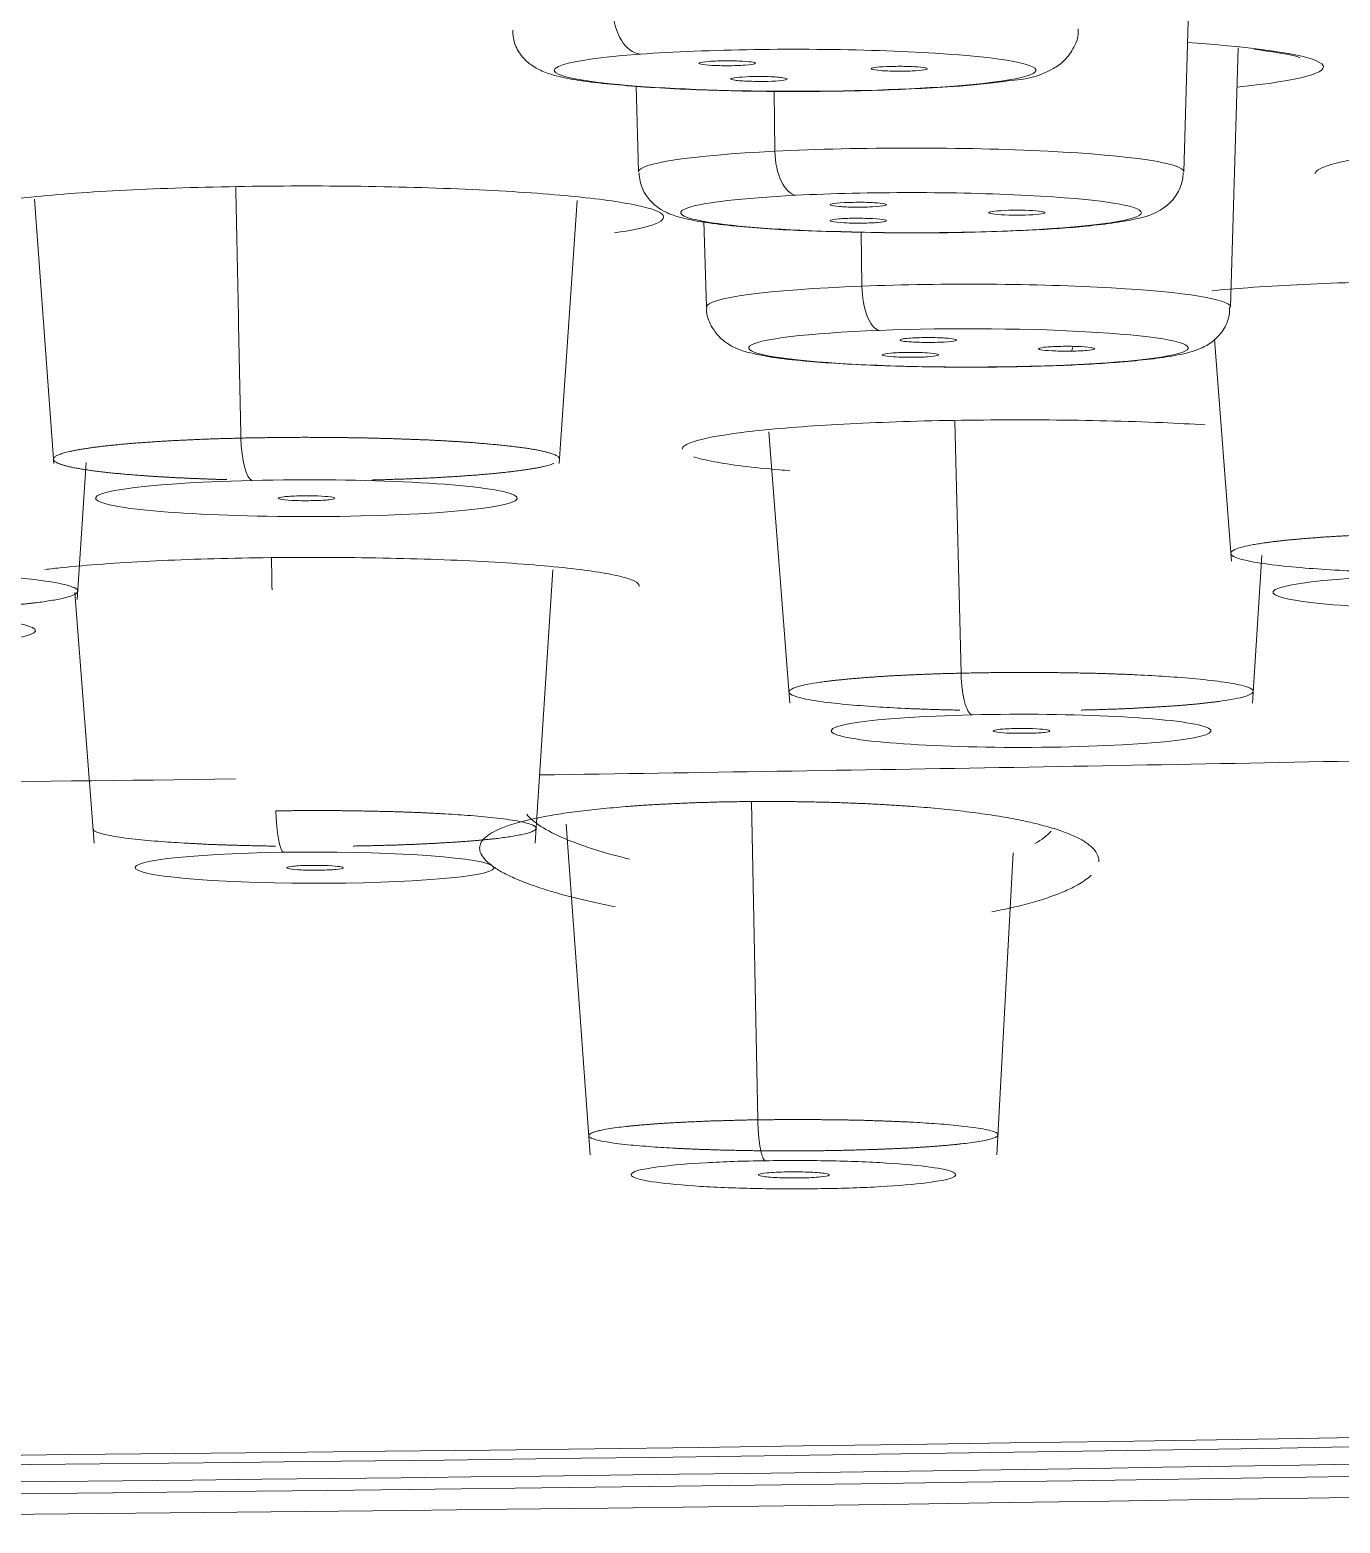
# Model space of a CAD drawing. Extents: x 19821 to 22981, y -91 to 2224.
# Drawn here: x 20703.71 to 20713.01, y 1291.2 to 1301.8 of the extents above; entities that cross this region are included whole.
import ezdxf

# ---------------------------------------------------------------- set-up
doc = ezdxf.new("R2010")
doc.units = 0
doc.header["$LTSCALE"] = 10
doc.header["$MEASUREMENT"] = 0
doc.layers.add('1', color=7, linetype='CONTINUOUS')

msp = doc.modelspace()

# ---------------------------------------------------------------- linework, layer by layer
at = {"layer": '1', "color": 7, "linetype": 'Continuous', "lineweight": 18}
for p, q in [((20711.9, 1300.788), (20711.955, 1302.631)), ((20712.231, 1299.83), (20712.287, 1301.669)), ((20708.014, 1301.398), (20708.032, 1300.788)), ((20703.746, 1300.596), (20703.882, 1298.72)), ((20707.469, 1298.72), (20707.595, 1300.585)), ((20708.496, 1300.439), (20708.514, 1299.83)), ((20712.118, 1299.602), (20712.238, 1298.027)), ((20708.957, 1298.945), (20709.105, 1297.02)), ((20704.048, 1297.755), (20704.113, 1298.728)), ((20712.388, 1297.021), (20712.455, 1298.068)), ((20707.298, 1296.028), (20707.423, 1297.967)), ((20704.032, 1297.805), (20704.168, 1296.028)), ((20707.518, 1296.161), (20707.688, 1293.816)), ((20710.575, 1293.816), (20710.691, 1295.959))]:
    msp.add_line(p, q, dxfattribs=at)
at = {"layer": '1', "color": 7, "linetype": 'Continuous', "lineweight": 13}
for p, q in [((20708.993, 1301.359), (20708.999, 1300.935)), ((20709.612, 1300.361), (20709.617, 1299.978)), ((20710.32, 1297.233), (20710.275, 1299.021)), ((20708.878, 1294.065), (20708.833, 1296.32))]:
    msp.add_line(p, q, dxfattribs=at)
at = {"layer": '1', "color": 7, "linetype": 'Continuous', "lineweight": 18}
for centre, major_axis, ratio, start_param, end_param in [((20690.341, 1301.967), (-121.8, 0), 0.087156, 1.570796, 4.70718), ((20690.341, 1301.967), (-120.85, 0), 0.087156, 1.570796, 4.712389), ((20690.341, 1302.016), (119.248, 0), 0.087156, 4.712389, 7.847018), ((20690.341, 1301.967), (119.464, 0), 0.087156, 4.712389, 7.853982), ((20709.143, 1301.509), (-1.709, 0), 0.087156, 4.355731, 5.410521), ((20710.241, 1301.693), (-0.022, 0.299), 0.640342, 3.027877, 3.284517), ((20690.341, 1301.967), (-123.486, 0), 0.087156, 1.570796, 3.036476), ((20709.966, 1300.499), (-1.634, 0), 0.087156, 4.182671, 5.235988), ((20705.288, 1298.899), (-0.007, 0.3), 0.257861, 1.559112, 3.051204), ((20705.675, 1298.474), (-1.496, 0), 0.087157, 4.974216, 8.115678), ((20705.675, 1298.474), (-1.496, 0), 0.087154, 1.832564, 4.974145), ((20713.955, 1297.807), (-1.422, 0), 0.087156, 5.061572, 8.202744), ((20702.33, 1297.535), (-1.422, 0), 0.087155, 1.745414, 4.88665), ((20710.747, 1296.824), (-1.348, 0), 0.087156, 4.97457, 8.114948), ((20710.746, 1296.824), (-1.348, 0), 0.087156, 1.832709, 4.973623), ((20705.511, 1296.262), (-0.005, 0.3), 0.173457, 1.587229, 3.05259), ((20705.734, 1295.854), (-1.274, 0), 0.087156, 4.888103, 8.027228), ((20705.731, 1295.853), (-1.274, 0), 0.087156, 1.746629, 4.885517)]:
    msp.add_ellipse(centre, major_axis=major_axis, ratio=ratio, start_param=start_param, end_param=end_param, dxfattribs=at)
at = {"layer": '1', "color": 7, "linetype": 'Continuous', "lineweight": 13}
for centre, major_axis, ratio, start_param, end_param in [((20708.044, 1301.922), (0.022, -0.299), 0.640342, 4.628664, 6.16947), ((20709.143, 1301.509), (-1.709, 0), 0.087156, 2.268928, 4.355731), ((20710.373, 1301.533), (2.519, 0), 0.087156, 5.570256, 7.188962), ((20709.143, 1301.509), (-1.709, 0), 0.087156, 5.410521, 8.552113), ((20709.966, 1300.789), (-1.934, 0), 0.087156, 5.235988, 6.28582), ((20709.966, 1300.789), (-1.934, 0), 0.087156, 3.138976, 5.235988), ((20709.149, 1300.921), (0.015, -0.3), 0.498097, 4.641698, 6.182504), ((20709.966, 1300.499), (-1.634, 0), 0.087156, 5.235988, 8.37758), ((20709.966, 1300.499), (-1.634, 0), 0.087156, 2.094395, 4.182671), ((20710.373, 1299.83), (-1.859, 0), 0.087156, 5.131268, 6.285849), ((20710.373, 1299.83), (-1.859, 0), 0.087156, 3.139006, 5.131268), ((20709.739, 1299.963), (0.012, -0.3), 0.405189, 4.646903, 6.187708), ((20710.373, 1299.54), (-1.559, 0), 0.087156, 5.131268, 8.272861), ((20710.373, 1299.54), (-1.559, 0), 0.087156, 1.989675, 5.131268), ((20711.007, 1299.715), (-0.012, 0.3), 0.405189, 3.965059, 4.101686), ((20690.341, 1305.454), (-104, 0), 0.087156, 1.734895, 1.800673), ((20690.341, 1305.454), (-104, 0), 0.087156, 1.668677, 1.713886)]:
    msp.add_ellipse(centre, major_axis=major_axis, ratio=ratio, start_param=start_param, end_param=end_param, dxfattribs=at)
at = {"layer": '1', "color": 7, "linetype": 'Continuous', "lineweight": 18}
for points, knots in [([(20707.139, 1301.793), (20707.139, 1301.755), (20707.15, 1301.686), (20707.207, 1301.599), (20707.275, 1301.54), (20707.351, 1301.499), (20707.494, 1301.452), (20707.761, 1301.412), (20708.314, 1301.372), (20708.972, 1301.355), (20709.674, 1301.362), (20710.071, 1301.381), (20710.263, 1301.394)], [0, 0, 0, 0, 0.02867, 0.05797, 0.085873, 0.117856, 0.170117, 0.341862, 0.502194, 0.668522, 0.830633, 1, 1, 1, 1]), ([(20710.263, 1301.394), (20710.399, 1301.402), (20710.702, 1301.443), (20710.867, 1301.45), (20711.055, 1301.571), (20711.125, 1301.669), (20711.158, 1301.756), (20711.15, 1301.8), (20711.15, 1301.803)], [0, 0, 0, 0, 0.311489, 0.743261, 0.833433, 0.912883, 0.994216, 1, 1, 1, 1]), ([(20712.401, 1301.659), (20712.534, 1301.639), (20712.664, 1301.621), (20712.723, 1301.599), (20712.724, 1301.599)], [0, 0, 0, 0, 0.668567, 1, 1, 1, 1]), ([(20712.833, 1300.775), (20712.833, 1300.781), (20712.848, 1300.813), (20713.018, 1300.87), (20713.542, 1300.935), (20714.019, 1300.965), (20714.299, 1300.976)], [0, 0, 0, 0, 0.074756, 0.383171, 0.691585, 1, 1, 1, 1]), ([(20705.013, 1300.681), (20705.312, 1300.688), (20705.897, 1300.692), (20706.773, 1300.672), (20707.514, 1300.626), (20708.015, 1300.563), (20708.251, 1300.488), (20708.181, 1300.416), (20707.978, 1300.373), (20707.862, 1300.356)], [0, 0, 0, 0, 0.147558, 0.295116, 0.442674, 0.590232, 0.73779, 0.885348, 1, 1, 1, 1]), ([(20708.035, 1300.781), (20708.037, 1300.741), (20708.052, 1300.67), (20708.11, 1300.584), (20708.178, 1300.527), (20708.253, 1300.488), (20708.398, 1300.442), (20708.672, 1300.404), (20709.115, 1300.372), (20709.407, 1300.365), (20709.501, 1300.364)], [0, 0, 0, 0, 0.054326, 0.104628, 0.152908, 0.208428, 0.300035, 0.60897, 0.880417, 1, 1, 1, 1]), ([(20710.798, 1300.375), (20710.952, 1300.382), (20711.264, 1300.404), (20711.543, 1300.447), (20711.694, 1300.487), (20711.814, 1300.572), (20711.882, 1300.672), (20711.895, 1300.746), (20711.897, 1300.785)], [0, 0, 0, 0, 0.268779, 0.611771, 0.79106, 0.868859, 0.937973, 1, 1, 1, 1]), ([(20703.132, 1300.469), (20703.132, 1300.487), (20703.199, 1300.531), (20703.541, 1300.597), (20704.186, 1300.653), (20704.715, 1300.674), (20705.013, 1300.681)], [0, 0, 0, 0, 0.195999, 0.463999, 0.732, 1, 1, 1, 1]), ([(20709.501, 1300.364), (20709.621, 1300.36), (20709.944, 1300.352), (20710.409, 1300.359), (20710.701, 1300.37), (20710.798, 1300.375)], [0, 0, 0, 0, 0.279899, 0.755229, 1, 1, 1, 1]), ([(20712.101, 1299.945), (20712.18, 1299.953), (20712.474, 1299.978), (20712.82, 1299.995), (20713.1, 1300.004)], [0, 0, 0, 0, 0.290875, 1, 1, 1, 1]), ([(20708.517, 1299.83), (20708.516, 1299.824), (20708.51, 1299.778), (20708.542, 1299.698), (20708.601, 1299.616), (20708.669, 1299.564), (20708.744, 1299.527), (20708.894, 1299.482), (20709.182, 1299.444), (20709.739, 1299.411), (20710.339, 1299.4), (20710.778, 1299.406), (20710.988, 1299.414), (20711.018, 1299.415)], [0, 0, 0, 0, 0.005712, 0.045561, 0.07901, 0.111612, 0.14983, 0.215585, 0.433899, 0.611952, 0.797076, 0.970244, 1, 1, 1, 1]), ([(20711.018, 1299.415), (20711.177, 1299.421), (20711.494, 1299.439), (20711.811, 1299.477), (20711.969, 1299.513), (20712.077, 1299.561), (20712.163, 1299.633), (20712.22, 1299.731), (20712.227, 1299.799), (20712.226, 1299.83)], [0, 0, 0, 0, 0.249157, 0.556241, 0.735366, 0.8199, 0.887696, 0.95261, 1, 1, 1, 1]), ([(20708.341, 1298.822), (20708.342, 1298.84), (20708.405, 1298.881), (20708.719, 1298.942), (20709.337, 1298.996), (20709.834, 1299.016), (20710.113, 1299.023)], [0, 0, 0, 0, 0.19433, 0.462887, 0.731443, 1, 1, 1, 1]), ([(20710.113, 1299.023), (20710.394, 1299.029), (20710.946, 1299.033), (20711.609, 1299.018), (20711.956, 1299), (20712.053, 1298.995)], [0, 0, 0, 0, 0.413894, 0.827788, 1, 1, 1, 1]), ([(20705.111, 1298.606), (20705.111, 1298.606), (20705.102, 1298.606), (20705.083, 1298.606), (20705.056, 1298.607), (20705.029, 1298.608), (20705.003, 1298.609), (20704.976, 1298.61), (20704.949, 1298.611), (20704.922, 1298.612), (20704.895, 1298.613), (20704.868, 1298.614), (20704.842, 1298.615), (20704.815, 1298.617), (20704.789, 1298.618), (20704.762, 1298.619), (20704.736, 1298.62), (20704.71, 1298.622), (20704.684, 1298.623), (20704.658, 1298.625), (20704.632, 1298.626), (20704.607, 1298.628), (20704.582, 1298.629), (20704.557, 1298.631), (20704.532, 1298.633), (20704.507, 1298.635), (20704.483, 1298.636), (20704.459, 1298.638), (20704.435, 1298.64), (20704.412, 1298.642), (20704.388, 1298.644), (20704.365, 1298.646), (20704.343, 1298.648), (20704.321, 1298.65), (20704.299, 1298.652), (20704.277, 1298.655), (20704.256, 1298.657), (20704.236, 1298.659), (20704.215, 1298.662), (20704.196, 1298.664), (20704.176, 1298.666), (20704.157, 1298.669), (20704.139, 1298.671), (20704.121, 1298.674), (20704.104, 1298.677), (20704.087, 1298.679), (20704.07, 1298.682), (20704.055, 1298.685), (20704.04, 1298.688), (20704.025, 1298.69), (20704.011, 1298.693), (20703.998, 1298.696), (20703.985, 1298.699), (20703.973, 1298.702), (20703.961, 1298.705), (20703.951, 1298.708), (20703.938, 1298.712), (20703.924, 1298.717), (20703.909, 1298.723), (20703.898, 1298.729), (20703.89, 1298.734), (20703.884, 1298.74), (20703.88, 1298.746), (20703.879, 1298.752), (20703.881, 1298.757), (20703.885, 1298.763), (20703.891, 1298.768), (20703.899, 1298.774), (20703.91, 1298.779), (20703.923, 1298.784), (20703.937, 1298.79), (20703.954, 1298.795), (20703.972, 1298.8), (20703.993, 1298.805), (20704.015, 1298.809), (20704.038, 1298.814), (20704.063, 1298.819), (20704.09, 1298.823), (20704.118, 1298.827), (20704.147, 1298.832), (20704.177, 1298.836), (20704.209, 1298.84), (20704.241, 1298.844), (20704.275, 1298.847), (20704.31, 1298.851), (20704.345, 1298.854), (20704.381, 1298.858), (20704.418, 1298.861), (20704.455, 1298.864), (20704.493, 1298.867), (20704.532, 1298.87), (20704.571, 1298.872), (20704.61, 1298.875), (20704.65, 1298.878), (20704.69, 1298.88), (20704.73, 1298.882), (20704.77, 1298.884), (20704.811, 1298.886), (20704.851, 1298.888), (20704.892, 1298.89), (20704.932, 1298.892), (20704.972, 1298.893), (20705.013, 1298.895), (20705.053, 1298.896), (20705.092, 1298.897), (20705.132, 1298.898), (20705.171, 1298.899), (20705.197, 1298.9), (20705.21, 1298.9)], [0, 0, 0, 0, 0.000108, 0.006299, 0.012527, 0.018791, 0.025091, 0.031428, 0.037801, 0.04421, 0.050655, 0.057137, 0.063655, 0.07021, 0.076801, 0.083428, 0.090092, 0.096792, 0.103528, 0.1103, 0.117109, 0.123955, 0.130836, 0.137754, 0.144709, 0.151699, 0.158726, 0.16579, 0.172889, 0.180025, 0.187198, 0.194407, 0.201652, 0.208933, 0.216251, 0.223605, 0.230996, 0.238423, 0.245886, 0.253386, 0.260922, 0.268494, 0.276103, 0.283748, 0.29143, 0.299148, 0.306902, 0.314693, 0.32252, 0.330384, 0.338283, 0.34622, 0.354192, 0.362201, 0.370247, 0.378329, 0.386447, 0.401702, 0.416828, 0.431825, 0.446694, 0.461434, 0.476044, 0.490526, 0.504879, 0.519103, 0.533198, 0.547165, 0.561002, 0.57471, 0.58829, 0.60174, 0.615062, 0.628254, 0.641318, 0.654252, 0.667058, 0.679734, 0.692282, 0.7047, 0.716989, 0.72915, 0.741181, 0.753083, 0.764856, 0.7765, 0.788015, 0.799401, 0.810658, 0.821785, 0.832784, 0.843653, 0.854394, 0.865005, 0.875487, 0.88584, 0.896064, 0.906158, 0.916124, 0.92596, 0.935667, 0.945245, 0.954694, 0.964013, 0.973204, 0.982265, 0.991197, 1, 1, 1, 1]), ([(20705.21, 1298.9), (20705.217, 1298.9), (20705.231, 1298.901), (20705.252, 1298.901), (20705.273, 1298.902), (20705.295, 1298.902), (20705.316, 1298.902), (20705.338, 1298.903), (20705.36, 1298.903), (20705.382, 1298.903), (20705.405, 1298.904), (20705.428, 1298.904), (20705.45, 1298.904), (20705.474, 1298.905), (20705.497, 1298.905), (20705.52, 1298.905), (20705.544, 1298.905), (20705.568, 1298.905), (20705.592, 1298.905), (20705.616, 1298.905), (20705.641, 1298.906), (20705.665, 1298.906), (20705.69, 1298.906), (20705.715, 1298.905), (20705.74, 1298.905), (20705.765, 1298.905), (20705.791, 1298.905), (20705.816, 1298.905), (20705.842, 1298.905), (20705.868, 1298.905), (20705.894, 1298.904), (20705.92, 1298.904), (20705.946, 1298.904), (20705.972, 1298.903), (20705.999, 1298.903), (20706.025, 1298.903), (20706.052, 1298.902), (20706.078, 1298.902), (20706.105, 1298.901), (20706.132, 1298.9), (20706.159, 1298.9), (20706.185, 1298.899), (20706.212, 1298.898), (20706.239, 1298.898), (20706.266, 1298.897), (20706.293, 1298.896), (20706.32, 1298.895), (20706.347, 1298.894), (20706.374, 1298.893), (20706.401, 1298.892), (20706.428, 1298.891), (20706.455, 1298.89), (20706.481, 1298.889), (20706.508, 1298.888), (20706.535, 1298.887), (20706.561, 1298.886), (20706.587, 1298.884), (20706.614, 1298.883), (20706.64, 1298.882), (20706.666, 1298.88), (20706.692, 1298.879), (20706.717, 1298.877), (20706.743, 1298.876), (20706.768, 1298.874), (20706.793, 1298.872), (20706.818, 1298.871), (20706.843, 1298.869), (20706.867, 1298.867), (20706.891, 1298.865), (20706.915, 1298.863), (20706.938, 1298.861), (20706.962, 1298.859), (20706.984, 1298.857), (20707.007, 1298.855), (20707.029, 1298.853), (20707.051, 1298.851), (20707.073, 1298.849), (20707.094, 1298.846), (20707.114, 1298.844), (20707.135, 1298.842), (20707.155, 1298.839), (20707.174, 1298.837), (20707.193, 1298.834), (20707.211, 1298.832), (20707.229, 1298.829), (20707.247, 1298.827), (20707.263, 1298.824), (20707.28, 1298.821), (20707.295, 1298.819), (20707.311, 1298.816), (20707.325, 1298.813), (20707.339, 1298.81), (20707.353, 1298.807), (20707.365, 1298.804), (20707.377, 1298.801), (20707.389, 1298.798), (20707.4, 1298.795), (20707.413, 1298.791), (20707.427, 1298.786), (20707.441, 1298.781), (20707.452, 1298.775), (20707.461, 1298.769), (20707.467, 1298.763), (20707.47, 1298.757), (20707.471, 1298.754), (20707.471, 1298.752), (20707.471, 1298.752)], [0, 0, 0, 0, 0.006488, 0.013027, 0.019616, 0.026257, 0.032948, 0.03969, 0.046483, 0.053327, 0.060222, 0.067167, 0.074163, 0.081211, 0.088309, 0.095457, 0.102657, 0.109908, 0.117209, 0.124561, 0.131964, 0.139418, 0.146923, 0.154478, 0.162085, 0.169742, 0.17745, 0.185209, 0.193019, 0.200879, 0.20879, 0.216753, 0.224765, 0.232829, 0.240944, 0.249109, 0.257326, 0.265593, 0.27391, 0.282279, 0.290699, 0.299169, 0.30769, 0.316262, 0.324885, 0.333558, 0.342283, 0.351058, 0.359884, 0.36876, 0.377688, 0.386666, 0.395695, 0.404775, 0.413906, 0.423087, 0.43232, 0.441603, 0.450937, 0.460321, 0.469757, 0.479243, 0.48878, 0.498368, 0.508006, 0.517695, 0.527435, 0.537226, 0.547068, 0.55696, 0.566903, 0.576897, 0.586942, 0.597037, 0.607183, 0.61738, 0.627628, 0.637926, 0.648276, 0.658676, 0.669126, 0.679628, 0.69018, 0.700783, 0.711436, 0.722141, 0.732896, 0.743702, 0.754558, 0.765465, 0.776423, 0.787432, 0.798491, 0.809602, 0.820762, 0.831974, 0.843236, 0.854549, 0.875788, 0.896848, 0.917728, 0.938428, 0.95895, 0.979291, 0.999453, 1, 1, 1, 1]), ([(20707.431, 1298.72), (20707.43, 1298.72), (20707.424, 1298.718), (20707.413, 1298.714), (20707.397, 1298.709), (20707.378, 1298.704), (20707.358, 1298.699), (20707.336, 1298.694), (20707.312, 1298.689), (20707.287, 1298.685), (20707.261, 1298.68), (20707.233, 1298.676), (20707.204, 1298.672), (20707.173, 1298.668), (20707.142, 1298.664), (20707.109, 1298.66), (20707.076, 1298.656), (20707.041, 1298.653), (20707.006, 1298.649), (20706.97, 1298.646), (20706.933, 1298.643), (20706.895, 1298.639), (20706.857, 1298.636), (20706.819, 1298.634), (20706.78, 1298.631), (20706.74, 1298.628), (20706.701, 1298.626), (20706.661, 1298.624), (20706.621, 1298.621), (20706.58, 1298.619), (20706.54, 1298.617), (20706.499, 1298.615), (20706.459, 1298.614), (20706.418, 1298.612), (20706.378, 1298.61), (20706.338, 1298.609), (20706.298, 1298.608), (20706.258, 1298.606), (20706.218, 1298.605), (20706.179, 1298.604), (20706.153, 1298.603), (20706.14, 1298.603)], [0, 0, 0, 0, 0.007978, 0.039637, 0.070995, 0.102052, 0.13281, 0.163267, 0.193424, 0.223281, 0.252837, 0.282093, 0.311049, 0.339705, 0.368061, 0.396116, 0.423871, 0.451327, 0.478482, 0.505337, 0.531892, 0.558147, 0.584102, 0.609757, 0.635112, 0.660167, 0.684922, 0.709377, 0.733532, 0.757387, 0.780942, 0.804197, 0.827153, 0.849808, 0.872164, 0.894219, 0.915975, 0.937431, 0.958587, 0.979444, 1, 1, 1, 1]), ([(20709.106, 1298.669), (20709.081, 1298.671), (20708.859, 1298.689), (20708.604, 1298.721), (20708.462, 1298.755), (20708.425, 1298.767)], [0, 0, 0, 0, 0.073511, 0.69117, 1, 1, 1, 1]), ([(20713.435, 1297.946), (20713.432, 1297.946), (20713.423, 1297.946), (20713.407, 1297.947), (20713.387, 1297.947), (20713.367, 1297.948), (20713.347, 1297.948), (20713.327, 1297.949), (20713.307, 1297.95), (20713.287, 1297.95), (20713.267, 1297.951), (20713.247, 1297.952), (20713.157, 1297.955), (20712.985, 1297.963), (20712.741, 1297.979), (20712.505, 1298.003), (20712.334, 1298.031), (20712.246, 1298.06), (20712.226, 1298.086), (20712.254, 1298.108), (20712.313, 1298.128), (20712.372, 1298.141), (20712.415, 1298.148), (20712.436, 1298.151), (20712.458, 1298.155), (20712.481, 1298.158), (20712.504, 1298.161), (20712.529, 1298.165), (20712.555, 1298.168), (20712.581, 1298.171), (20712.609, 1298.174), (20712.637, 1298.177), (20712.666, 1298.18), (20712.696, 1298.182), (20712.726, 1298.185), (20712.757, 1298.188), (20712.789, 1298.19), (20712.821, 1298.193), (20712.855, 1298.195), (20712.888, 1298.198), (20712.922, 1298.2), (20712.957, 1298.202), (20712.992, 1298.204), (20713.028, 1298.206), (20713.064, 1298.208), (20713.101, 1298.21), (20713.138, 1298.212), (20713.175, 1298.213), (20713.213, 1298.215), (20713.251, 1298.217), (20713.289, 1298.218), (20713.328, 1298.219), (20713.353, 1298.22), (20713.366, 1298.221)], [0, 0, 0, 0, 0.001857, 0.006841, 0.011834, 0.016834, 0.021842, 0.026859, 0.031884, 0.036917, 0.041958, 0.047008, 0.052065, 0.112022, 0.184637, 0.269897, 0.367791, 0.446911, 0.518074, 0.58127, 0.636487, 0.683717, 0.694437, 0.705123, 0.715774, 0.72639, 0.736973, 0.74752, 0.758034, 0.768513, 0.778957, 0.789367, 0.799742, 0.810083, 0.82039, 0.830662, 0.840899, 0.851102, 0.86127, 0.871404, 0.881503, 0.891568, 0.901599, 0.911594, 0.921555, 0.931482, 0.941374, 0.951231, 0.961054, 0.970843, 0.980596, 0.990315, 1, 1, 1, 1]), ([(20703.82, 1297.968), (20703.858, 1297.973), (20704.064, 1297.996), (20704.547, 1298.031), (20705.044, 1298.047), (20705.317, 1298.051)], [0, 0, 0, 0, 0.111167, 0.555583, 1, 1, 1, 1]), ([(20705.317, 1298.051), (20705.59, 1298.055), (20706.118, 1298.055), (20706.909, 1298.031), (20707.532, 1297.984), (20707.942, 1297.922), (20708.04, 1297.874), (20708.036, 1297.849), (20708.035, 1297.847)], [0, 0, 0, 0, 0.197005, 0.394011, 0.591016, 0.788021, 0.985027, 1, 1, 1, 1]), ([(20702.031, 1297.956), (20702.038, 1297.956), (20702.05, 1297.956), (20702.07, 1297.956), (20702.089, 1297.957), (20702.108, 1297.957), (20702.128, 1297.957), (20702.147, 1297.957), (20702.167, 1297.957), (20702.186, 1297.958), (20702.206, 1297.958), (20702.226, 1297.958), (20702.245, 1297.958), (20702.265, 1297.958), (20702.285, 1297.958), (20702.305, 1297.958), (20702.325, 1297.958), (20702.344, 1297.958), (20702.364, 1297.958), (20702.384, 1297.958), (20702.404, 1297.958), (20702.424, 1297.958), (20702.444, 1297.958), (20702.464, 1297.958), (20702.485, 1297.958), (20702.505, 1297.958), (20702.525, 1297.957), (20702.545, 1297.957), (20702.565, 1297.957), (20702.585, 1297.957), (20702.605, 1297.956), (20702.625, 1297.956), (20702.645, 1297.956), (20702.665, 1297.956), (20702.685, 1297.955), (20702.705, 1297.955), (20702.725, 1297.955), (20702.745, 1297.954), (20702.765, 1297.954), (20702.785, 1297.953), (20702.805, 1297.953), (20702.825, 1297.952), (20702.845, 1297.952), (20702.865, 1297.951), (20702.884, 1297.951), (20702.904, 1297.95), (20702.924, 1297.95), (20702.943, 1297.949), (20702.963, 1297.948), (20702.982, 1297.948), (20703.002, 1297.947), (20703.021, 1297.946), (20703.04, 1297.946), (20703.059, 1297.945), (20703.078, 1297.944), (20703.097, 1297.943), (20703.116, 1297.943), (20703.135, 1297.942), (20703.154, 1297.941), (20703.173, 1297.94), (20703.191, 1297.939), (20703.209, 1297.938), (20703.228, 1297.937), (20703.246, 1297.936), (20703.264, 1297.936), (20703.282, 1297.935), (20703.3, 1297.934), (20703.382, 1297.929), (20703.535, 1297.918), (20703.741, 1297.899), (20703.925, 1297.872), (20704.035, 1297.842), (20704.062, 1297.812), (20704.027, 1297.786), (20703.953, 1297.764), (20703.855, 1297.746), (20703.771, 1297.734), (20703.714, 1297.728), (20703.686, 1297.725), (20703.657, 1297.722), (20703.628, 1297.719), (20703.598, 1297.716), (20703.567, 1297.713), (20703.535, 1297.71), (20703.502, 1297.708), (20703.469, 1297.705), (20703.435, 1297.703), (20703.401, 1297.7), (20703.366, 1297.698), (20703.33, 1297.696), (20703.294, 1297.694), (20703.258, 1297.692), (20703.221, 1297.69), (20703.183, 1297.688), (20703.145, 1297.686), (20703.107, 1297.684), (20703.068, 1297.683), (20703.029, 1297.681), (20702.99, 1297.68), (20702.951, 1297.678), (20702.911, 1297.677), (20702.871, 1297.676), (20702.831, 1297.675), (20702.791, 1297.674), (20702.751, 1297.673), (20702.71, 1297.672), (20702.67, 1297.671), (20702.643, 1297.671), (20702.629, 1297.671)], [0, 0, 0, 0, 0.003593, 0.007193, 0.010798, 0.014409, 0.018027, 0.021651, 0.02528, 0.028916, 0.032558, 0.036206, 0.03986, 0.04352, 0.047186, 0.050858, 0.054537, 0.058221, 0.061912, 0.065608, 0.069311, 0.07302, 0.076735, 0.080455, 0.084182, 0.087915, 0.091655, 0.0954, 0.099151, 0.102908, 0.106672, 0.110441, 0.114217, 0.117999, 0.121786, 0.12558, 0.12938, 0.133186, 0.136998, 0.140816, 0.14464, 0.14847, 0.152306, 0.156149, 0.159997, 0.163852, 0.167712, 0.171579, 0.175451, 0.17933, 0.183215, 0.187106, 0.191003, 0.194905, 0.198814, 0.20273, 0.206651, 0.210578, 0.214511, 0.21845, 0.222396, 0.226347, 0.230305, 0.234268, 0.238238, 0.242214, 0.246195, 0.250183, 0.297846, 0.35537, 0.422737, 0.499923, 0.562726, 0.619119, 0.669101, 0.712669, 0.749821, 0.758333, 0.766816, 0.775269, 0.783692, 0.792086, 0.80045, 0.808785, 0.817091, 0.825367, 0.833614, 0.841831, 0.850019, 0.858177, 0.866306, 0.874405, 0.882475, 0.890516, 0.898527, 0.906509, 0.914461, 0.922384, 0.930278, 0.938142, 0.945977, 0.953783, 0.961559, 0.969306, 0.977023, 0.984712, 0.99237, 1, 1, 1, 1]), ([(20710.311, 1296.97), (20710.31, 1296.97), (20710.3, 1296.971), (20710.284, 1296.971), (20710.262, 1296.972), (20710.24, 1296.972), (20710.218, 1296.973), (20710.197, 1296.973), (20710.175, 1296.974), (20710.154, 1296.975), (20710.132, 1296.975), (20710.111, 1296.976), (20710.089, 1296.977), (20710.068, 1296.977), (20710.047, 1296.978), (20710.026, 1296.979), (20710.005, 1296.98), (20709.984, 1296.981), (20709.964, 1296.981), (20709.943, 1296.982), (20709.858, 1296.986), (20709.701, 1296.995), (20709.486, 1297.012), (20709.284, 1297.035), (20709.149, 1297.063), (20709.094, 1297.09), (20709.101, 1297.114), (20709.15, 1297.136), (20709.225, 1297.153), (20709.294, 1297.165), (20709.342, 1297.172), (20709.365, 1297.175), (20709.39, 1297.178), (20709.415, 1297.181), (20709.441, 1297.184), (20709.468, 1297.186), (20709.495, 1297.189), (20709.524, 1297.192), (20709.553, 1297.194), (20709.582, 1297.197), (20709.613, 1297.199), (20709.644, 1297.202), (20709.676, 1297.204), (20709.708, 1297.206), (20709.741, 1297.209), (20709.774, 1297.211), (20709.808, 1297.213), (20709.842, 1297.215), (20709.877, 1297.217), (20709.913, 1297.218), (20709.948, 1297.22), (20709.984, 1297.222), (20710.02, 1297.223), (20710.057, 1297.225), (20710.094, 1297.226), (20710.131, 1297.228), (20710.169, 1297.229), (20710.206, 1297.23), (20710.244, 1297.231), (20710.282, 1297.232), (20710.307, 1297.233), (20710.32, 1297.233)], [0, 0, 0, 0, 0.001369, 0.006668, 0.011976, 0.017294, 0.022622, 0.027959, 0.033306, 0.038663, 0.044029, 0.049405, 0.054791, 0.060187, 0.065592, 0.071007, 0.076431, 0.081866, 0.08731, 0.092763, 0.098227, 0.15544, 0.224574, 0.305622, 0.398576, 0.47402, 0.541808, 0.601927, 0.654364, 0.69911, 0.70933, 0.719516, 0.729668, 0.739786, 0.749869, 0.759918, 0.769933, 0.779914, 0.78986, 0.799772, 0.80965, 0.819494, 0.829303, 0.839078, 0.848819, 0.858525, 0.868197, 0.877835, 0.887438, 0.897008, 0.906542, 0.916043, 0.925509, 0.934941, 0.944338, 0.953701, 0.96303, 0.972324, 0.981584, 0.990809, 1, 1, 1, 1]), ([(20710.32, 1297.233), (20710.327, 1297.233), (20710.34, 1297.234), (20710.361, 1297.234), (20710.381, 1297.234), (20710.402, 1297.235), (20710.423, 1297.235), (20710.444, 1297.236), (20710.465, 1297.236), (20710.486, 1297.236), (20710.507, 1297.236), (20710.529, 1297.237), (20710.55, 1297.237), (20710.571, 1297.237), (20710.593, 1297.237), (20710.614, 1297.238), (20710.636, 1297.238), (20710.658, 1297.238), (20710.679, 1297.238), (20710.701, 1297.238), (20710.723, 1297.238), (20710.745, 1297.238), (20710.767, 1297.238), (20710.789, 1297.238), (20710.811, 1297.238), (20710.833, 1297.238), (20710.855, 1297.238), (20710.877, 1297.238), (20710.899, 1297.238), (20710.921, 1297.238), (20710.944, 1297.237), (20710.966, 1297.237), (20710.988, 1297.237), (20711.01, 1297.237), (20711.032, 1297.236), (20711.054, 1297.236), (20711.076, 1297.236), (20711.098, 1297.235), (20711.121, 1297.235), (20711.143, 1297.235), (20711.165, 1297.234), (20711.187, 1297.234), (20711.208, 1297.233), (20711.23, 1297.233), (20711.252, 1297.232), (20711.274, 1297.232), (20711.296, 1297.231), (20711.317, 1297.23), (20711.339, 1297.23), (20711.36, 1297.229), (20711.382, 1297.228), (20711.403, 1297.228), (20711.424, 1297.227), (20711.445, 1297.226), (20711.466, 1297.225), (20711.487, 1297.225), (20711.508, 1297.224), (20711.529, 1297.223), (20711.549, 1297.222), (20711.634, 1297.218), (20711.791, 1297.209), (20712.007, 1297.192), (20712.208, 1297.169), (20712.343, 1297.142), (20712.399, 1297.114), (20712.392, 1297.09), (20712.343, 1297.069), (20712.268, 1297.051), (20712.198, 1297.039), (20712.151, 1297.033), (20712.127, 1297.03), (20712.103, 1297.027), (20712.078, 1297.024), (20712.052, 1297.021), (20712.025, 1297.018), (20711.997, 1297.015), (20711.969, 1297.012), (20711.94, 1297.01), (20711.91, 1297.007), (20711.88, 1297.005), (20711.849, 1297.002), (20711.817, 1297), (20711.785, 1296.998), (20711.752, 1296.996), (20711.718, 1296.994), (20711.685, 1296.992), (20711.65, 1296.99), (20711.615, 1296.988), (20711.58, 1296.986), (20711.545, 1296.984), (20711.509, 1296.982), (20711.472, 1296.981), (20711.436, 1296.979), (20711.399, 1296.978), (20711.362, 1296.977), (20711.324, 1296.975), (20711.287, 1296.974), (20711.249, 1296.973), (20711.211, 1296.972), (20711.185, 1296.972), (20711.173, 1296.971)], [0, 0, 0, 0, 0.004078, 0.008164, 0.012259, 0.016362, 0.020473, 0.024592, 0.02872, 0.032856, 0.037, 0.041153, 0.045314, 0.049483, 0.05366, 0.057846, 0.06204, 0.066242, 0.070452, 0.074671, 0.078898, 0.083133, 0.087376, 0.091628, 0.095888, 0.100156, 0.104433, 0.108717, 0.11301, 0.117312, 0.121621, 0.125939, 0.130265, 0.134599, 0.138942, 0.143292, 0.147651, 0.152019, 0.156394, 0.160778, 0.16517, 0.16957, 0.173979, 0.178395, 0.18282, 0.187253, 0.191695, 0.196144, 0.200602, 0.205069, 0.209543, 0.214025, 0.218516, 0.223015, 0.227523, 0.232038, 0.236562, 0.241094, 0.245634, 0.250183, 0.297652, 0.355113, 0.422543, 0.499914, 0.562605, 0.61894, 0.668919, 0.712542, 0.749808, 0.758306, 0.766775, 0.775216, 0.783628, 0.792011, 0.800366, 0.808693, 0.816991, 0.82526, 0.833501, 0.841714, 0.849898, 0.858053, 0.866181, 0.874279, 0.88235, 0.890392, 0.898405, 0.90639, 0.914347, 0.922275, 0.930175, 0.938047, 0.94589, 0.953705, 0.961492, 0.96925, 0.97698, 0.984681, 0.992355, 1, 1, 1, 1]), ([(20710.32, 1297.233), (20710.321, 1297.196), (20710.324, 1297.159), (20710.332, 1297.091), (20710.338, 1297.059), (20710.352, 1297.005), (20710.36, 1296.983), (20710.378, 1296.951), (20710.388, 1296.941), (20710.397, 1296.938)], [0, 0, 0, 0, 0.25, 0.25, 0.5, 0.5, 0.75, 0.75, 1, 1, 1, 1]), ([(20705.459, 1296.256), (20705.466, 1296.256), (20705.48, 1296.256), (20705.5, 1296.257), (20705.521, 1296.257), (20705.541, 1296.257), (20705.562, 1296.257), (20705.582, 1296.258), (20705.603, 1296.258), (20705.624, 1296.258), (20705.644, 1296.258), (20705.665, 1296.258), (20705.686, 1296.258), (20705.707, 1296.258), (20705.728, 1296.258), (20705.749, 1296.258), (20705.77, 1296.258), (20705.791, 1296.258), (20705.812, 1296.258), (20705.833, 1296.258), (20705.854, 1296.258), (20705.874, 1296.258), (20705.895, 1296.258), (20705.916, 1296.258), (20705.937, 1296.257), (20705.958, 1296.257), (20705.979, 1296.257), (20706, 1296.257), (20706.021, 1296.256), (20706.042, 1296.256), (20706.063, 1296.256), (20706.084, 1296.255), (20706.104, 1296.255), (20706.125, 1296.255), (20706.146, 1296.254), (20706.166, 1296.254), (20706.187, 1296.253), (20706.208, 1296.253), (20706.228, 1296.252), (20706.248, 1296.252), (20706.269, 1296.251), (20706.289, 1296.251), (20706.309, 1296.25), (20706.329, 1296.249), (20706.349, 1296.249), (20706.369, 1296.248), (20706.389, 1296.247), (20706.408, 1296.247), (20706.428, 1296.246), (20706.447, 1296.245), (20706.467, 1296.244), (20706.486, 1296.244), (20706.505, 1296.243), (20706.524, 1296.242), (20706.543, 1296.241), (20706.561, 1296.24), (20706.58, 1296.239), (20706.598, 1296.238), (20706.617, 1296.237), (20706.693, 1296.233), (20706.833, 1296.224), (20707.021, 1296.207), (20707.189, 1296.184), (20707.289, 1296.157), (20707.314, 1296.131), (20707.283, 1296.109), (20707.216, 1296.09), (20707.126, 1296.074), (20707.049, 1296.063), (20706.997, 1296.057), (20706.972, 1296.055), (20706.947, 1296.052), (20706.92, 1296.05), (20706.893, 1296.047), (20706.865, 1296.045), (20706.837, 1296.042), (20706.807, 1296.04), (20706.778, 1296.038), (20706.747, 1296.036), (20706.716, 1296.034), (20706.684, 1296.032), (20706.652, 1296.03), (20706.619, 1296.028), (20706.586, 1296.026), (20706.552, 1296.024), (20706.518, 1296.023), (20706.483, 1296.021), (20706.448, 1296.019), (20706.413, 1296.018), (20706.377, 1296.017), (20706.341, 1296.015), (20706.305, 1296.014), (20706.268, 1296.013), (20706.231, 1296.012), (20706.194, 1296.011), (20706.157, 1296.01), (20706.119, 1296.009), (20706.082, 1296.008), (20706.044, 1296.008), (20706.018, 1296.007), (20706.006, 1296.007)], [0, 0, 0, 0, 0.004171, 0.008347, 0.012528, 0.016714, 0.020904, 0.0251, 0.029301, 0.033508, 0.037719, 0.041935, 0.046156, 0.050382, 0.054613, 0.058849, 0.06309, 0.067336, 0.071588, 0.075844, 0.080105, 0.084371, 0.088643, 0.092919, 0.0972, 0.101486, 0.105778, 0.110074, 0.114375, 0.118682, 0.122993, 0.127309, 0.131631, 0.135957, 0.140288, 0.144625, 0.148966, 0.153312, 0.157663, 0.16202, 0.166381, 0.170747, 0.175119, 0.179495, 0.183876, 0.188262, 0.192654, 0.19705, 0.201451, 0.205857, 0.210268, 0.214684, 0.219106, 0.223532, 0.227963, 0.232399, 0.23684, 0.241286, 0.245737, 0.250193, 0.2978, 0.355307, 0.422689, 0.499917, 0.562474, 0.618739, 0.668715, 0.712403, 0.749803, 0.758136, 0.766451, 0.774748, 0.783028, 0.79129, 0.799535, 0.807762, 0.815972, 0.824164, 0.832339, 0.840497, 0.848637, 0.856759, 0.864864, 0.872952, 0.881022, 0.889075, 0.897111, 0.905129, 0.91313, 0.921114, 0.92908, 0.937029, 0.944961, 0.952875, 0.960772, 0.968652, 0.976515, 0.984361, 0.992189, 1, 1, 1, 1]), ([(20707.865, 1295.577), (20707.805, 1295.588), (20707.69, 1295.612), (20707.53, 1295.651), (20707.386, 1295.692), (20707.257, 1295.735), (20707.146, 1295.78), (20707.054, 1295.825), (20706.984, 1295.871), (20706.935, 1295.916), (20706.906, 1295.96), (20706.901, 1296.003), (20706.918, 1296.044), (20706.958, 1296.082), (20707.018, 1296.117), (20707.088, 1296.146), (20707.162, 1296.169), (20707.233, 1296.188), (20707.326, 1296.209), (20707.445, 1296.231), (20707.571, 1296.249), (20707.68, 1296.262), (20707.764, 1296.271), (20707.851, 1296.279), (20707.924, 1296.285), (20707.981, 1296.29), (20708.021, 1296.293), (20708.062, 1296.296), (20708.103, 1296.298), (20708.144, 1296.301), (20708.186, 1296.303), (20708.228, 1296.305), (20708.271, 1296.307), (20708.314, 1296.309), (20708.358, 1296.311), (20708.401, 1296.313), (20708.446, 1296.315), (20708.491, 1296.316), (20708.536, 1296.317), (20708.581, 1296.319), (20708.627, 1296.32), (20708.674, 1296.321), (20708.705, 1296.321), (20708.721, 1296.321)], [0, 0, 0, 0, 0.041677, 0.083556, 0.125564, 0.167224, 0.209908, 0.252348, 0.294988, 0.338263, 0.381682, 0.424353, 0.466722, 0.509235, 0.550573, 0.591867, 0.619275, 0.646497, 0.673653, 0.714685, 0.756319, 0.777096, 0.797798, 0.818472, 0.839167, 0.848101, 0.857012, 0.865904, 0.874781, 0.883648, 0.892509, 0.901369, 0.910231, 0.919102, 0.927984, 0.936882, 0.945802, 0.954747, 0.963721, 0.972729, 0.981776, 0.990865, 1, 1, 1, 1]), ([(20708.721, 1296.321), (20708.729, 1296.321), (20708.746, 1296.322), (20708.771, 1296.322), (20708.797, 1296.322), (20708.822, 1296.322), (20708.847, 1296.323), (20708.872, 1296.323), (20708.897, 1296.323), (20708.922, 1296.323), (20708.947, 1296.323), (20708.972, 1296.323), (20708.997, 1296.323), (20709.022, 1296.323), (20709.047, 1296.323), (20709.071, 1296.322), (20709.096, 1296.322), (20709.121, 1296.322), (20709.145, 1296.322), (20709.17, 1296.321), (20709.194, 1296.321), (20709.218, 1296.321), (20709.243, 1296.32), (20709.267, 1296.32), (20709.291, 1296.319), (20709.315, 1296.319), (20709.339, 1296.318), (20709.363, 1296.318), (20709.387, 1296.317), (20709.411, 1296.316), (20709.435, 1296.316), (20709.459, 1296.315), (20709.483, 1296.314), (20709.507, 1296.313), (20709.53, 1296.312), (20709.554, 1296.311), (20709.605, 1296.309), (20709.682, 1296.306), (20709.784, 1296.3), (20709.886, 1296.294), (20710.018, 1296.285), (20710.179, 1296.271), (20710.362, 1296.251), (20710.532, 1296.228), (20710.688, 1296.202), (20710.83, 1296.172), (20710.955, 1296.139), (20711.063, 1296.104), (20711.152, 1296.066), (20711.22, 1296.025), (20711.273, 1295.977), (20711.296, 1295.933), (20711.298, 1295.904), (20711.297, 1295.895)], [0, 0, 0, 0, 0.006637, 0.013249, 0.019837, 0.026401, 0.032943, 0.039462, 0.04596, 0.052437, 0.058895, 0.065333, 0.071753, 0.078155, 0.08454, 0.09091, 0.097263, 0.103603, 0.109928, 0.116241, 0.122541, 0.128831, 0.135109, 0.141378, 0.147638, 0.15389, 0.160134, 0.166372, 0.172605, 0.178832, 0.185056, 0.191276, 0.197494, 0.203711, 0.209927, 0.216143, 0.22236, 0.249983, 0.277571, 0.305192, 0.332914, 0.388417, 0.443768, 0.499123, 0.554604, 0.610121, 0.665789, 0.721902, 0.77771, 0.833771, 0.890643, 0.966077, 1, 1, 1, 1]), ([(20705.455, 1296.006), (20705.451, 1296.006), (20705.44, 1296.007), (20705.423, 1296.007), (20705.402, 1296.007), (20705.381, 1296.008), (20705.36, 1296.008), (20705.34, 1296.008), (20705.319, 1296.009), (20705.298, 1296.009), (20705.278, 1296.01), (20705.257, 1296.01), (20705.237, 1296.011), (20705.217, 1296.011), (20705.196, 1296.012), (20705.176, 1296.012), (20705.156, 1296.013), (20705.136, 1296.013), (20705.116, 1296.014), (20705.096, 1296.015), (20705.076, 1296.015), (20705.057, 1296.016), (20705.037, 1296.017), (20705.018, 1296.018), (20704.998, 1296.018), (20704.979, 1296.019), (20704.96, 1296.02), (20704.941, 1296.021), (20704.922, 1296.022), (20704.904, 1296.023), (20704.885, 1296.024), (20704.867, 1296.025), (20704.849, 1296.026), (20704.772, 1296.03), (20704.632, 1296.039), (20704.443, 1296.056), (20704.276, 1296.079), (20704.18, 1296.104), (20704.161, 1296.122), (20704.16, 1296.129)], [0, 0, 0, 0, 0.005099, 0.014855, 0.024623, 0.034401, 0.044191, 0.053991, 0.063803, 0.073625, 0.083458, 0.093303, 0.103158, 0.113024, 0.122901, 0.132789, 0.142689, 0.152599, 0.16252, 0.172452, 0.182395, 0.19235, 0.202315, 0.212291, 0.222278, 0.232277, 0.242286, 0.252306, 0.262338, 0.27238, 0.282434, 0.292499, 0.302574, 0.312661, 0.420799, 0.551149, 0.703706, 0.878463, 1, 1, 1, 1]), ([(20709.383, 1293.847), (20709.377, 1293.847), (20709.365, 1293.847), (20709.346, 1293.846), (20709.328, 1293.846), (20709.309, 1293.846), (20709.29, 1293.846), (20709.272, 1293.845), (20709.253, 1293.845), (20709.234, 1293.845), (20709.215, 1293.845), (20709.196, 1293.845), (20709.177, 1293.845), (20709.158, 1293.845), (20709.139, 1293.845), (20709.12, 1293.845), (20709.101, 1293.845), (20709.082, 1293.845), (20709.062, 1293.845), (20709.043, 1293.845), (20709.024, 1293.845), (20709.005, 1293.845), (20708.985, 1293.845), (20708.966, 1293.845), (20708.947, 1293.845), (20708.928, 1293.845), (20708.908, 1293.846), (20708.889, 1293.846), (20708.87, 1293.846), (20708.85, 1293.846), (20708.831, 1293.847), (20708.812, 1293.847), (20708.793, 1293.847), (20708.774, 1293.847), (20708.755, 1293.848), (20708.735, 1293.848), (20708.716, 1293.849), (20708.697, 1293.849), (20708.678, 1293.849), (20708.659, 1293.85), (20708.641, 1293.85), (20708.622, 1293.851), (20708.603, 1293.851), (20708.584, 1293.852), (20708.566, 1293.852), (20708.547, 1293.853), (20708.529, 1293.854), (20708.51, 1293.854), (20708.492, 1293.855), (20708.474, 1293.855), (20708.456, 1293.856), (20708.438, 1293.857), (20708.42, 1293.858), (20708.402, 1293.858), (20708.385, 1293.859), (20708.367, 1293.86), (20708.35, 1293.861), (20708.332, 1293.861), (20708.315, 1293.862), (20708.244, 1293.866), (20708.114, 1293.874), (20707.94, 1293.889), (20707.786, 1293.909), (20707.7, 1293.93), (20707.675, 1293.949), (20707.681, 1293.964), (20707.706, 1293.975), (20707.728, 1293.982), (20707.735, 1293.984)], [0, 0, 0, 0, 0.00634, 0.012691, 0.019055, 0.025431, 0.031818, 0.038218, 0.044629, 0.051052, 0.057488, 0.063935, 0.070394, 0.076866, 0.083349, 0.089845, 0.096352, 0.102871, 0.109403, 0.115946, 0.122501, 0.129069, 0.135648, 0.14224, 0.148844, 0.155459, 0.162087, 0.168727, 0.175379, 0.182042, 0.188718, 0.195406, 0.202107, 0.208819, 0.215543, 0.22228, 0.229028, 0.235789, 0.242562, 0.249347, 0.256144, 0.262953, 0.269774, 0.276608, 0.283453, 0.290311, 0.297181, 0.304063, 0.310957, 0.317864, 0.324782, 0.331713, 0.338656, 0.345611, 0.352579, 0.359558, 0.36655, 0.373554, 0.38057, 0.387599, 0.461579, 0.55085, 0.655414, 0.775271, 0.845754, 0.911221, 0.971666, 1, 1, 1, 1]), ([(20710.583, 1293.958), (20710.583, 1293.955), (20710.577, 1293.947), (20710.551, 1293.934), (20710.506, 1293.922), (20710.45, 1293.912), (20710.388, 1293.902), (20710.335, 1293.896), (20710.296, 1293.892), (20710.271, 1293.889), (20710.245, 1293.887), (20710.219, 1293.884), (20710.191, 1293.882), (20710.163, 1293.88), (20710.134, 1293.877), (20710.104, 1293.875), (20710.074, 1293.873), (20710.044, 1293.871), (20710.012, 1293.869), (20709.98, 1293.867), (20709.948, 1293.865), (20709.915, 1293.864), (20709.881, 1293.862), (20709.848, 1293.861), (20709.813, 1293.859), (20709.779, 1293.858), (20709.744, 1293.856), (20709.709, 1293.855), (20709.673, 1293.854), (20709.638, 1293.853), (20709.602, 1293.852), (20709.566, 1293.851), (20709.529, 1293.85), (20709.493, 1293.849), (20709.456, 1293.848), (20709.42, 1293.847), (20709.395, 1293.847), (20709.383, 1293.847)], [0, 0, 0, 0, 0.069421, 0.157389, 0.238005, 0.311274, 0.3772, 0.435787, 0.456254, 0.476648, 0.496969, 0.517218, 0.537394, 0.557498, 0.577529, 0.597487, 0.617374, 0.637188, 0.65693, 0.676599, 0.696197, 0.715723, 0.735176, 0.754558, 0.773867, 0.793105, 0.812272, 0.831366, 0.850389, 0.86934, 0.88822, 0.907028, 0.925765, 0.944431, 0.963025, 0.981548, 1, 1, 1, 1])]:
    msp.add_open_spline(points, degree=3, knots=knots, dxfattribs=at)
for points in [[(20708.532, 1301.572), (20708.496, 1301.569), (20708.45, 1301.562), (20708.467, 1301.551), (20708.544, 1301.543), (20708.667, 1301.54), (20708.747, 1301.543), (20708.789, 1301.545)], [(20708.789, 1301.545), (20708.825, 1301.549), (20708.871, 1301.555), (20708.854, 1301.566), (20708.777, 1301.574), (20708.654, 1301.577), (20708.574, 1301.575), (20708.532, 1301.572)], [(20710.078, 1301.523), (20710.064, 1301.527), (20710.023, 1301.534), (20709.904, 1301.538), (20709.786, 1301.536), (20709.693, 1301.529), (20709.68, 1301.521), (20709.684, 1301.517)], [(20708.954, 1301.464), (20708.904, 1301.465), (20708.817, 1301.465), (20708.715, 1301.458), (20708.675, 1301.448), (20708.704, 1301.437), (20708.772, 1301.433), (20708.818, 1301.431)], [(20708.818, 1301.431), (20708.868, 1301.43), (20708.955, 1301.429), (20709.057, 1301.436), (20709.097, 1301.446), (20709.068, 1301.457), (20709, 1301.462), (20708.954, 1301.464)], [(20709.684, 1301.517), (20709.698, 1301.513), (20709.74, 1301.506), (20709.859, 1301.502), (20709.976, 1301.503), (20710.07, 1301.511), (20710.082, 1301.519), (20710.078, 1301.523)], [(20709.491, 1300.571), (20709.449, 1300.568), (20709.391, 1300.562), (20709.385, 1300.551), (20709.446, 1300.542), (20709.56, 1300.537), (20709.644, 1300.539), (20709.691, 1300.54)], [(20709.691, 1300.54), (20709.733, 1300.543), (20709.791, 1300.549), (20709.796, 1300.56), (20709.736, 1300.569), (20709.622, 1300.574), (20709.538, 1300.572), (20709.491, 1300.571)], [(20710.916, 1300.499), (20710.911, 1300.503), (20710.883, 1300.511), (20710.775, 1300.517), (20710.655, 1300.517), (20710.548, 1300.51), (20710.521, 1300.503), (20710.516, 1300.499)], [(20710.516, 1300.499), (20710.521, 1300.494), (20710.549, 1300.487), (20710.657, 1300.481), (20710.777, 1300.481), (20710.884, 1300.487), (20710.911, 1300.494), (20710.916, 1300.499)], [(20709.691, 1300.457), (20709.644, 1300.459), (20709.559, 1300.461), (20709.444, 1300.456), (20709.385, 1300.447), (20709.392, 1300.435), (20709.45, 1300.43), (20709.491, 1300.427)], [(20709.491, 1300.427), (20709.538, 1300.425), (20709.623, 1300.424), (20709.738, 1300.429), (20709.797, 1300.438), (20709.79, 1300.449), (20709.732, 1300.455), (20709.691, 1300.457)], [(20710.007, 1299.612), (20709.962, 1299.61), (20709.897, 1299.604), (20709.878, 1299.593), (20709.928, 1299.584), (20710.035, 1299.578), (20710.121, 1299.579), (20710.169, 1299.58)], [(20710.169, 1299.58), (20710.214, 1299.582), (20710.279, 1299.587), (20710.298, 1299.598), (20710.248, 1299.608), (20710.141, 1299.614), (20710.055, 1299.613), (20710.007, 1299.612)], [(20711.268, 1299.532), (20711.268, 1299.536), (20711.249, 1299.544), (20711.149, 1299.551), (20711.03, 1299.552), (20710.916, 1299.547), (20710.881, 1299.54), (20710.87, 1299.536)], [(20710.87, 1299.536), (20710.87, 1299.531), (20710.888, 1299.524), (20710.989, 1299.517), (20711.108, 1299.516), (20711.222, 1299.521), (20711.257, 1299.528), (20711.268, 1299.532)], [(20710.079, 1299.505), (20710.034, 1299.507), (20709.951, 1299.509), (20709.831, 1299.505), (20709.762, 1299.497), (20709.755, 1299.486), (20709.806, 1299.48), (20709.844, 1299.477)], [(20709.844, 1299.477), (20709.888, 1299.474), (20709.971, 1299.472), (20710.091, 1299.476), (20710.161, 1299.485), (20710.168, 1299.496), (20710.117, 1299.502), (20710.079, 1299.505)], [(20705.624, 1298.49), (20705.576, 1298.489), (20705.503, 1298.485), (20705.464, 1298.474), (20705.496, 1298.464), (20705.591, 1298.456), (20705.677, 1298.456), (20705.728, 1298.457)], [(20705.728, 1298.457), (20705.776, 1298.458), (20705.849, 1298.462), (20705.888, 1298.473), (20705.856, 1298.483), (20705.761, 1298.491), (20705.675, 1298.491), (20705.624, 1298.49)], [(20710.697, 1296.84), (20710.648, 1296.839), (20710.575, 1296.835), (20710.537, 1296.824), (20710.568, 1296.814), (20710.664, 1296.806), (20710.75, 1296.806), (20710.801, 1296.807)], [(20710.801, 1296.807), (20710.849, 1296.808), (20710.922, 1296.812), (20710.961, 1296.823), (20710.929, 1296.833), (20710.834, 1296.841), (20710.747, 1296.841), (20710.697, 1296.84)], [(20705.7, 1295.87), (20705.65, 1295.869), (20705.573, 1295.865), (20705.524, 1295.855), (20705.545, 1295.844), (20705.633, 1295.836), (20705.718, 1295.835), (20705.77, 1295.835)], [(20705.77, 1295.835), (20705.819, 1295.837), (20705.896, 1295.84), (20705.946, 1295.851), (20705.924, 1295.861), (20705.837, 1295.869), (20705.751, 1295.87), (20705.7, 1295.87)], [(20708.93, 1293.775), (20708.774, 1293.773), (20708.498, 1293.763), (20708.16, 1293.735), (20707.976, 1293.698), (20707.966, 1293.658), (20708.133, 1293.621), (20708.451, 1293.591), (20708.878, 1293.575), (20709.175, 1293.575), (20709.331, 1293.577)], [(20709.09, 1293.696), (20709.028, 1293.694), (20708.931, 1293.69), (20708.869, 1293.677), (20708.896, 1293.664), (20709.006, 1293.654), (20709.113, 1293.652), (20709.177, 1293.653)], [(20709.331, 1293.577), (20709.487, 1293.579), (20709.763, 1293.589), (20710.1, 1293.617), (20710.285, 1293.654), (20710.295, 1293.694), (20710.127, 1293.731), (20709.809, 1293.761), (20709.383, 1293.777), (20709.086, 1293.777), (20708.93, 1293.775)], [(20709.177, 1293.653), (20709.24, 1293.654), (20709.336, 1293.659), (20709.398, 1293.672), (20709.371, 1293.685), (20709.261, 1293.695), (20709.154, 1293.696), (20709.09, 1293.696)]]:
    msp.add_open_spline(points, degree=3, dxfattribs=at)
at = {"layer": '1', "color": 7, "linetype": 'Continuous', "lineweight": 13}
for points in [[(20705.21, 1298.9), (20705.198, 1299.493), (20705.186, 1300.086), (20705.174, 1300.679)], [(20705.431, 1297.823), (20705.43, 1297.898), (20705.428, 1297.974), (20705.427, 1298.049)]]:
    msp.add_open_spline(points, degree=3, dxfattribs=at)
for points, knots in [([(20707.967, 1295.914), (20707.885, 1295.934), (20707.807, 1295.955), (20707.651, 1296.004), (20707.574, 1296.032), (20707.441, 1296.088), (20707.384, 1296.118), (20707.294, 1296.175), (20707.26, 1296.204), (20707.238, 1296.233)], [0, 0, 0, 0, 0.217221, 0.217221, 0.478148, 0.478148, 0.739074, 0.739074, 1, 1, 1, 1]), ([(20710.959, 1296.112), (20710.959, 1296.112), (20710.959, 1296.112), (20710.932, 1296.082), (20710.893, 1296.052), (20710.844, 1296.024)], [0, 0, 0, 0, 0.000254, 0.000254, 1, 1, 1, 1]), ([(20711.243, 1295.8), (20711.243, 1295.8), (20711.232, 1295.789), (20711.208, 1295.769), (20711.162, 1295.739), (20711.098, 1295.704), (20711.01, 1295.666), (20710.893, 1295.625), (20710.759, 1295.587), (20710.637, 1295.56), (20710.561, 1295.545), (20710.538, 1295.54)], [0, 0, 0, 0, 0.000022, 0.103852, 0.207651, 0.311862, 0.468033, 0.624134, 0.779403, 0.934955, 1, 1, 1, 1]), ([(20707.735, 1293.984), (20707.743, 1293.986), (20707.766, 1293.992), (20707.811, 1294), (20707.873, 1294.01), (20707.926, 1294.016), (20707.965, 1294.02), (20707.991, 1294.023), (20708.017, 1294.025), (20708.043, 1294.028), (20708.071, 1294.03), (20708.099, 1294.032), (20708.128, 1294.035), (20708.158, 1294.037), (20708.188, 1294.039), (20708.219, 1294.041), (20708.25, 1294.043), (20708.282, 1294.045), (20708.315, 1294.046), (20708.348, 1294.048), (20708.381, 1294.05), (20708.415, 1294.051), (20708.449, 1294.053), (20708.483, 1294.054), (20708.518, 1294.056), (20708.553, 1294.057), (20708.589, 1294.058), (20708.625, 1294.059), (20708.66, 1294.06), (20708.696, 1294.061), (20708.733, 1294.062), (20708.769, 1294.063), (20708.805, 1294.064), (20708.842, 1294.065), (20708.866, 1294.065), (20708.878, 1294.065)], [0, 0, 0, 0, 0.049188, 0.140694, 0.223046, 0.296236, 0.321848, 0.347364, 0.372784, 0.398109, 0.423338, 0.44847, 0.473507, 0.498448, 0.523293, 0.548042, 0.572695, 0.597252, 0.621713, 0.646078, 0.670346, 0.694519, 0.718595, 0.742575, 0.766459, 0.790247, 0.813938, 0.837533, 0.861031, 0.884434, 0.90774, 0.930949, 0.954063, 0.97708, 1, 1, 1, 1]), ([(20708.878, 1294.065), (20708.884, 1294.065), (20708.896, 1294.065), (20708.915, 1294.066), (20708.933, 1294.066), (20708.952, 1294.066), (20708.97, 1294.066), (20708.989, 1294.066), (20709.008, 1294.067), (20709.026, 1294.067), (20709.045, 1294.067), (20709.064, 1294.067), (20709.083, 1294.067), (20709.102, 1294.067), (20709.121, 1294.067), (20709.14, 1294.067), (20709.159, 1294.067), (20709.178, 1294.067), (20709.197, 1294.067), (20709.216, 1294.067), (20709.235, 1294.067), (20709.255, 1294.067), (20709.274, 1294.067), (20709.293, 1294.067), (20709.312, 1294.067), (20709.332, 1294.066), (20709.351, 1294.066), (20709.37, 1294.066), (20709.39, 1294.066), (20709.409, 1294.066), (20709.428, 1294.065), (20709.447, 1294.065), (20709.466, 1294.065), (20709.486, 1294.064), (20709.505, 1294.064), (20709.524, 1294.064), (20709.543, 1294.063), (20709.562, 1294.063), (20709.581, 1294.062), (20709.6, 1294.062), (20709.619, 1294.062), (20709.638, 1294.061), (20709.657, 1294.061), (20709.675, 1294.06), (20709.694, 1294.059), (20709.713, 1294.059), (20709.731, 1294.058), (20709.75, 1294.058), (20709.768, 1294.057), (20709.786, 1294.056), (20709.804, 1294.056), (20709.823, 1294.055), (20709.841, 1294.054), (20709.858, 1294.054), (20709.876, 1294.053), (20709.894, 1294.052), (20709.911, 1294.051), (20709.929, 1294.05), (20709.946, 1294.05), (20710.017, 1294.046), (20710.146, 1294.038), (20710.32, 1294.023), (20710.475, 1294.003), (20710.561, 1293.982), (20710.582, 1293.966), (20710.583, 1293.96), (20710.583, 1293.958)], [0, 0, 0, 0, 0.007287, 0.014589, 0.021908, 0.029242, 0.036592, 0.043959, 0.051341, 0.058739, 0.066153, 0.073582, 0.081028, 0.088489, 0.095967, 0.10346, 0.110969, 0.118495, 0.126036, 0.133592, 0.141165, 0.148754, 0.156358, 0.163979, 0.171615, 0.179267, 0.186935, 0.194619, 0.202319, 0.210034, 0.217766, 0.225513, 0.233276, 0.241055, 0.24885, 0.256661, 0.264487, 0.27233, 0.280188, 0.288062, 0.295952, 0.303858, 0.31178, 0.319717, 0.32767, 0.33564, 0.343625, 0.351625, 0.359642, 0.367674, 0.375723, 0.383787, 0.391867, 0.399962, 0.408074, 0.416201, 0.424344, 0.432503, 0.440678, 0.448868, 0.53397, 0.637174, 0.758432, 0.89768, 0.979388, 1, 1, 1, 1])]:
    msp.add_open_spline(points, degree=3, knots=knots, dxfattribs=at)
msp.add_rational_spline([(20708.878, 1294.065), (20708.881, 1293.904), (20708.902, 1293.789), (20708.93, 1293.775)], [1.12329269116, 0.944876545629, 0.960099135006, 1.16896045929], degree=3, dxfattribs=at)

doc.saveas('drawing.dxf')
